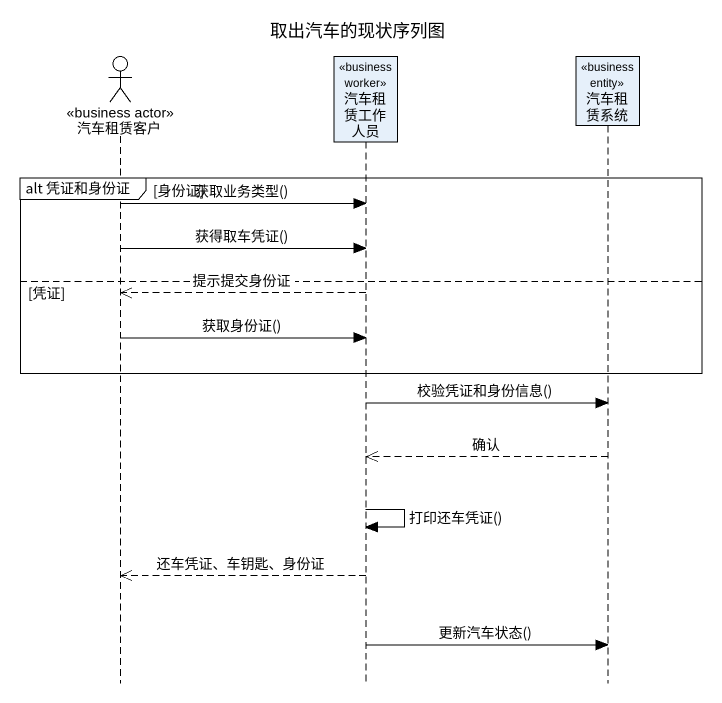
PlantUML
@startuml
title 取出汽车的现状序列图
hide footbox
actor 汽车租赁客户 <<business actor>>
participant 汽车租赁工作人员 <<business worker>>
participant 汽车租赁系统 <<business entity>>

group alt 凭证和身份证 [身份证]
  汽车租赁客户 -> 汽车租赁工作人员 : 获取业务类型()
  汽车租赁客户 -> 汽车租赁工作人员 : 获得取车凭证()
else 凭证
  汽车租赁工作人员 -->> 汽车租赁客户 : 提示提交身份证
  汽车租赁客户 -> 汽车租赁工作人员 : 获取身份证()
end
汽车租赁工作人员 -> 汽车租赁系统 : 校验凭证和身份信息()
汽车租赁系统 -->> 汽车租赁工作人员 : 确认
汽车租赁工作人员 -> 汽车租赁工作人员 : 打印还车凭证()
汽车租赁工作人员 -->> 汽车租赁客户 : 还车凭证、车钥匙、身份证
汽车租赁工作人员 -> 汽车租赁系统 : 更新汽车状态()
@enduml
